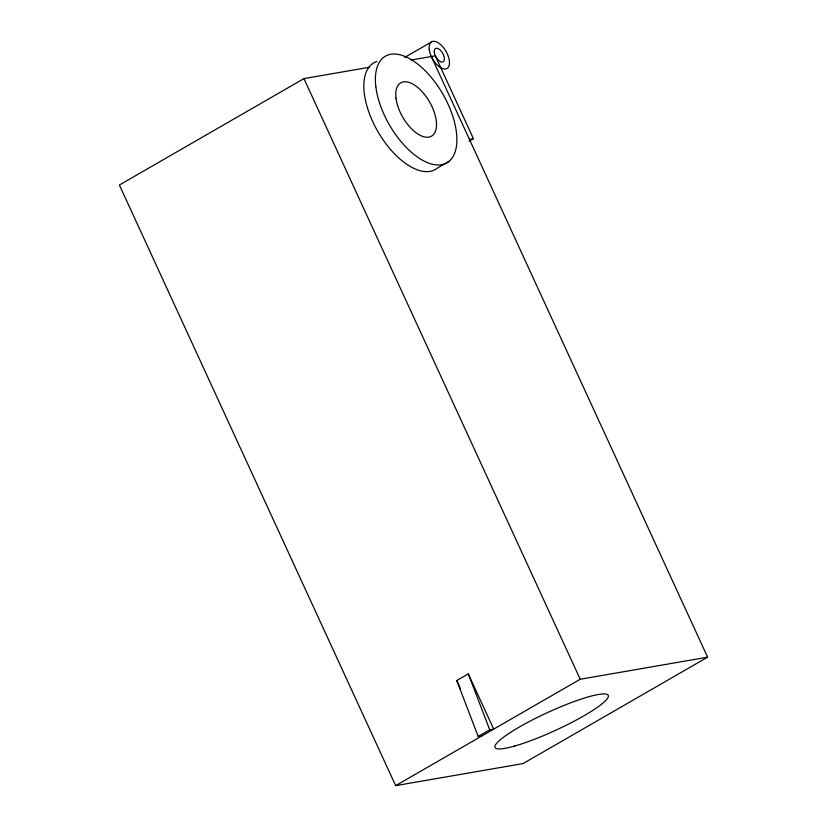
<?xml version="1.0" encoding="UTF-8"?>
<svg xmlns="http://www.w3.org/2000/svg" width="827" height="827" viewBox="0 0 827 827"><rect width="100%" height="100%" fill="white"/><g stroke="black" fill="none" stroke-linecap="round" stroke-linejoin="round"><path stroke-width="1.24" d="M369.545 67.245L303.954 78.606L119.388 185.01L395.657 785.65L523.046 763.579L707.612 657.176L431.343 56.536M404.744 57.373L431.115 42.177M469.033 141.231L473.426 138.698L435.322 55.843L411.164 60.03M448.906 161.42L437.369 168.077A61.549 30.857 60 0 1 377.443 130.831A61.549 30.857 60 0 1 376.885 61.487M456.762 680.538L468.299 673.891L493.698 729.125L489.718 729.817L478.192 736.464L456.762 680.538L460.474 688.591M395.657 785.65L580.213 679.246L707.612 657.176M469.447 139.381L473.426 138.698M478.192 736.464L482.172 735.772M303.954 78.606L580.213 679.246M468.299 673.891L489.718 729.817M395.978 98.082A30.775 15.424 60 0 0 428.82 137.117A30.775 15.424 60 0 0 423.558 93.306A30.775 15.424 60 0 0 395.978 98.082M375.84 86.659A61.549 30.857 60 0 0 441.525 164.728A61.549 30.857 60 0 0 431.001 77.107A61.549 30.857 60 0 0 375.84 86.659M429.234 49.444A15.393 7.712 60 0 0 445.66 68.961A15.393 7.712 60 0 0 443.024 47.056A15.393 7.712 60 0 0 429.234 49.444M434.268 52.308A7.691 3.856 60 0 0 442.486 62.066A7.691 3.856 60 0 0 441.163 51.109A7.691 3.856 60 0 0 434.268 52.308M514.849 745.985A62.325 9.748 -24.7 0 0 607.463 698.422A62.325 9.748 -24.7 0 0 532.578 719.841A62.325 9.748 -24.7 0 0 514.849 745.985"/></g></svg>
